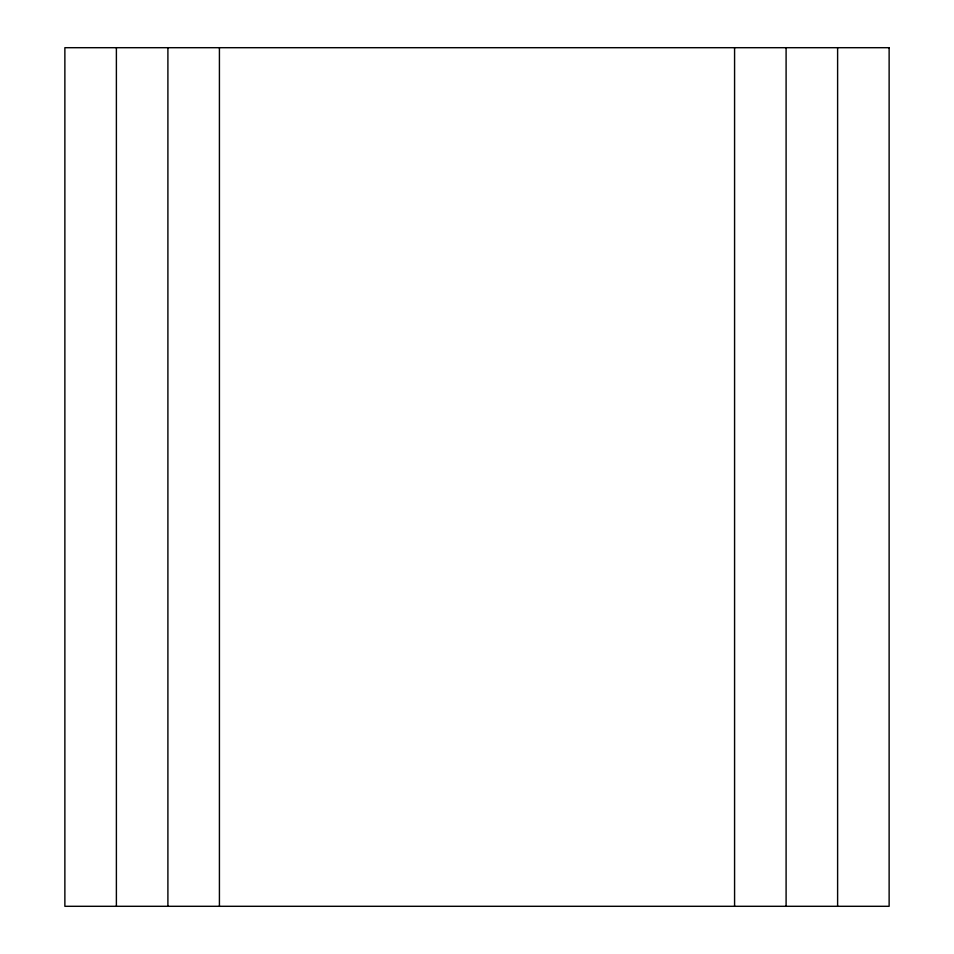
<?xml version="1.0" encoding="UTF-8"?>
<svg xmlns="http://www.w3.org/2000/svg" width="954" height="954" viewBox="0 0 954 954"><rect width="100%" height="100%" fill="white"/><g stroke="black" fill="none" stroke-linecap="round" stroke-linejoin="round"><path stroke-width="1.43" d="M837.612 47.7L837.612 906.3M786.096 47.7L786.096 906.3M734.58 47.7L734.58 906.3M219.42 47.7L219.42 906.3M167.904 47.7L167.904 906.3M116.388 47.7L116.388 906.3M889.128 47.7L64.872 47.7L64.872 906.3L889.128 906.3L889.128 47.7"/></g></svg>
